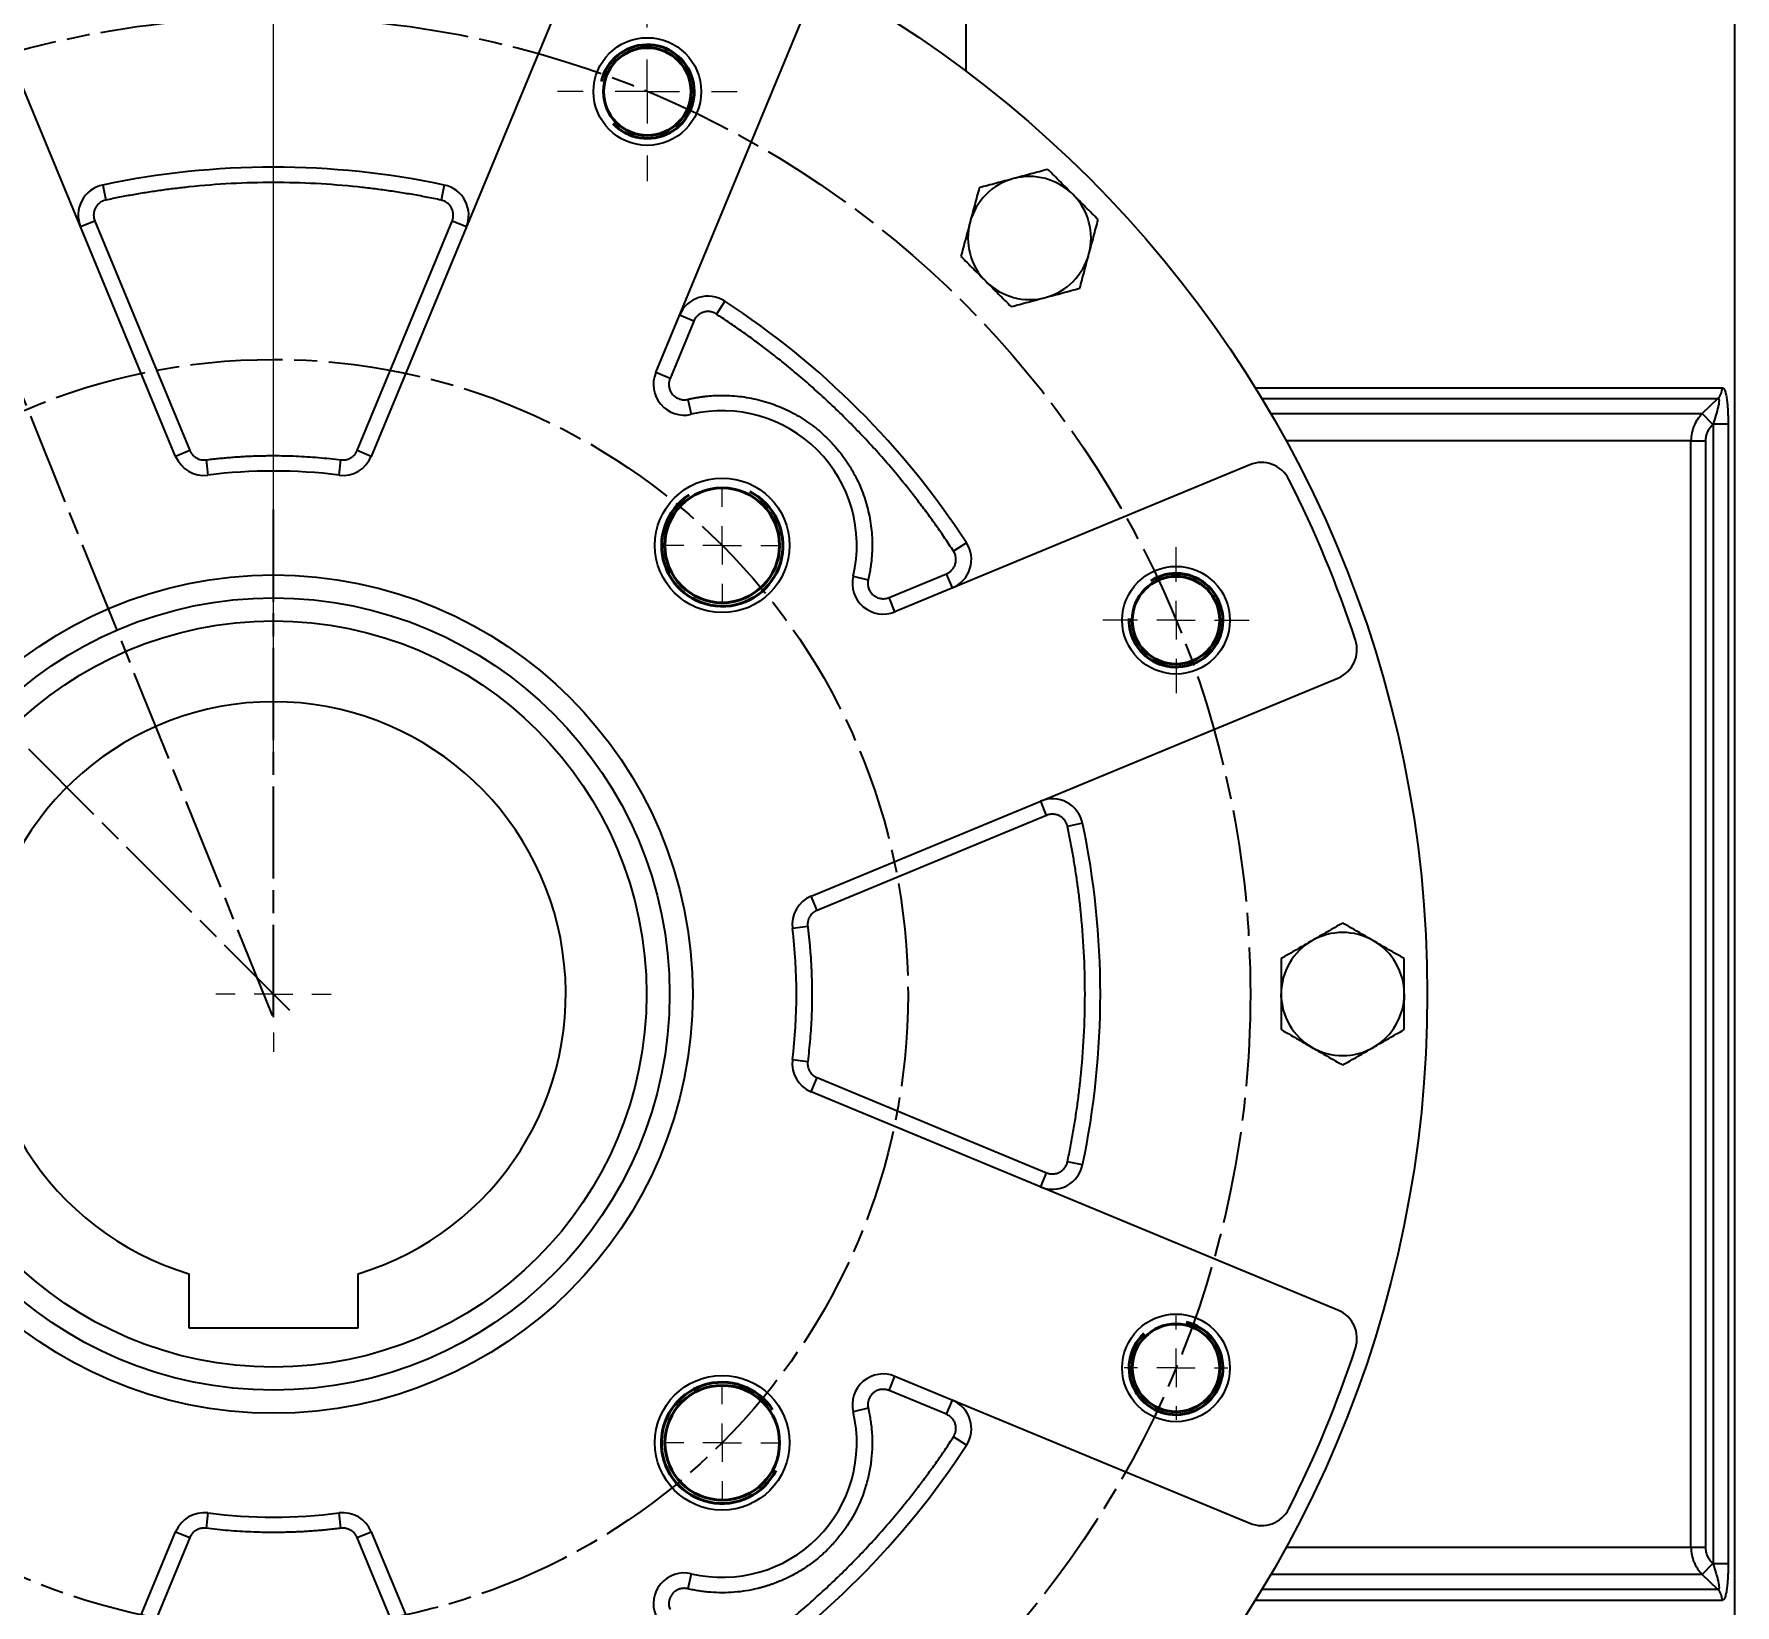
# Model space of a CAD drawing. Header units: millimetres. Extents: x 2251 to 4395, y 932 to 2449.
# Drawn here: x 3513.2 to 3734.3, y 1675.7 to 1880 of the extents above; entities that cross this region are included whole.
import ezdxf

# ---------------------------------------------------------------- set-up
doc = ezdxf.new("R2010")
doc.units = ezdxf.units.MM
doc.linetypes.add('AM_ISO08W050', pattern=[18, 12, -1.5, 3, -1.5])
for name, color, linetype, lineweight in [('10', 7, 'Continuous', 0), ('AM_5', 3, 'Continuous', 25), ('AM_7', 4, 'AM_ISO08W050', 25), ('FORMAT', 7, 'Continuous', 18), ('粗实线', 7, 'Continuous', 40)]:
    doc.layers.add(name, color=color, linetype=linetype, lineweight=lineweight)
doc.styles.add('SLDTEXTSTYLE1', font='txt.shx', dxfattribs={"width": 0.7, "bigfont": 'gbcbig.shx'})
doc.dimstyles.new('SLDDIMSTYLE12$2', dxfattribs={"dimtxt": 12, "dimasz": 10, "dimexe": 0, "dimexo": 0.0625, "dimgap": 0.875, "dimtad": 1, "dimdec": 1, "dimlfac": 1.8, "dimrnd": 1e-09, "dimzin": 12, "dimdsep": 46, "dimtxsty": 'SLDTEXTSTYLE1', "dimcen": 0.09, "dimdle": 8.16, "dimclrd": 3, "dimclre": 3, "dimadec": 0, "dimazin": 3, "dimtfac": 1, "dimtdec": 1, "dimtofl": 0, "dimtmove": 0, "dimatfit": 3, "dimfxl": 0, "dimfrac": 2, "dimtolj": 1, "dimlwd": 5, "dimlwe": 5, "dimarcsym": 0})
doc.dimstyles.new('SLDDIMSTYLE12$3', dxfattribs={"dimtxt": 12, "dimasz": 10, "dimexe": 0, "dimexo": 0.0625, "dimgap": 0.875, "dimtad": 1, "dimdec": 1, "dimlfac": 1.8, "dimrnd": 1e-09, "dimzin": 12, "dimdsep": 46, "dimtxsty": 'SLDTEXTSTYLE1', "dimcen": 0.09, "dimdle": 8.16, "dimclrd": 3, "dimclre": 3, "dimadec": 0, "dimazin": 3, "dimtfac": 1, "dimtdec": 1, "dimtofl": 0, "dimtmove": 0, "dimatfit": 3, "dimfxl": 0, "dimfrac": 2, "dimtolj": 1, "dimlwd": 5, "dimlwe": 5, "dimarcsym": 0})

# ---------------------------------------------------------------- blocks, each defined once
blk = doc.blocks.new('SW_CENTERMARKSYMBOL_3')
at = {"layer": '10', "color": 0}
for p, q in [((0, 1), (0, 1.9)), ((0, 0), (0, 0.5)), ((-1, 0), (-1.9, 0)), ((0, 0), (-0.5, 0)), ((0, 0), (0, -0.5)), ((0, 0), (0.5, 0)), ((1, 0), (1.9, 0)), ((0, -1), (0, -1.9))]:
    blk.add_line(p, q, dxfattribs=at)
blk = doc.blocks.new('SW_CENTERMARKSYMBOL_5')
at = {"layer": '10', "color": 0}
for p, q in [((0, 1), (0, 1.5)), ((0, 0), (0, 0.5)), ((-1, 0), (-1.5, 0)), ((0, 0), (-0.5, 0)), ((0, 0), (0, -0.5)), ((0, 0), (0.5, 0)), ((1, 0), (1.5, 0)), ((0, -1), (0, -1.5))]:
    blk.add_line(p, q, dxfattribs=at)
blk = doc.blocks.new('SW_CENTERMARKSYMBOL_6')
at = {"layer": '10', "color": 0}
for p, q in [((0, 1), (0, 1.5)), ((0, 0), (0, 0.5)), ((-1, 0), (-1.5, 0)), ((0, 0), (-0.5, 0)), ((0, 0), (0, -0.5)), ((0, 0), (0.5, 0)), ((1, 0), (1.5, 0)), ((0, -1), (0, -1.5))]:
    blk.add_line(p, q, dxfattribs=at)
blk = doc.blocks.new('SW_CENTERMARKSYMBOL_8')
at = {"layer": '10', "color": 0}
for p, q in [((0, 1), (0, 1.5)), ((0, 0), (0, 0.5)), ((-1, 0), (-1.5, 0)), ((0, 0), (-0.5, 0)), ((0, 0), (0, -0.5)), ((0, 0), (0.5, 0)), ((1, 0), (1.5, 0)), ((0, -1), (0, -1.5))]:
    blk.add_line(p, q, dxfattribs=at)
blk = doc.blocks.new('SW_CENTERMARKSYMBOL_9')
at = {"layer": 'FORMAT', "color": 0}
for p, q in [((0, 1.667), (0, 2.333)), ((0, 0), (0, 0.833)), ((-1.667, 0), (-2.333, 0)), ((0, 0), (-0.833, 0)), ((0, 0), (0, -0.833)), ((0, 0), (0.833, 0)), ((1.667, 0), (2.333, 0)), ((0, -1.667), (0, -2.333))]:
    blk.add_line(p, q, dxfattribs=at)
blk = doc.blocks.new('SW_CENTERMARKSYMBOL_12')
at = {"layer": '10', "color": 0}
for p, q in [((0, 1), (0, 1.35)), ((0, 0), (0, 0.5)), ((-1, 0), (-1.35, 0)), ((0, 0), (-0.5, 0)), ((0, 0), (0, -0.5)), ((0, 0), (0.5, 0)), ((1, 0), (1.35, 0)), ((0, -1), (0, -1.35))]:
    blk.add_line(p, q, dxfattribs=at)
blk = doc.blocks.new('*D86')
at = {"layer": 'AM_5', "color": 3, "linetype": 'Continuous', "lineweight": 5, "transparency": 16777216}
blk.add_line((3365.68, 1887.96), (3415.89, 1850.63), dxfattribs=at)
at = {"layer": 'AM_5', "color": 3, "lineweight": 5, "transparency": 16777216}
for p, q in [((3544.2, 1755.16), (3544.38, 1755.16)), ((3544.29, 1755.07), (3544.29, 1755.25))]:
    blk.add_line(p, q, dxfattribs=at)
at = {"layer": 'AM_5', "color": 3, "transparency": 16777216}
blk.add_solid([(3416.89, 1851.96), (3414.9, 1849.29), (3423.92, 1844.66)], dxfattribs=at)
at = {"layer": 'Defpoints', "color": 0, "transparency": 16777216}
for p in [(3423.92, 1844.66), (3664.67, 1665.66)]:
    blk.add_point(p, dxfattribs=at)
at = {"layer": 'AM_5', "color": 0, "transparency": 16777216, "insert": (3381.72, 1884.6), "char_height": 12, "attachment_point": 5, "rotation": 323.3693, "style": 'SLDTEXTSTYLE1'}
blk.add_mtext('\\A1;∅300', dxfattribs=at)
blk = doc.blocks.new('*D87')
at = {"layer": 'AM_5', "color": 3, "linetype": 'Continuous', "lineweight": 5, "transparency": 16777216}
blk.add_line((3322.14, 1776.97), (3452.23, 1764.2), dxfattribs=at)
at = {"layer": 'AM_5', "color": 3, "lineweight": 5, "transparency": 16777216}
for p, q in [((3544.2, 1755.16), (3544.38, 1755.16)), ((3544.29, 1755.07), (3544.29, 1755.25))]:
    blk.add_line(p, q, dxfattribs=at)
at = {"layer": 'AM_5', "color": 3, "transparency": 16777216}
blk.add_solid([(3452.4, 1765.86), (3452.07, 1762.54), (3462.19, 1763.22)], dxfattribs=at)
at = {"layer": 'Defpoints', "color": 0, "transparency": 16777216}
for p in [(3462.19, 1763.22), (3626.4, 1747.1)]:
    blk.add_point(p, dxfattribs=at)
at = {"layer": 'AM_5', "color": 0, "transparency": 16777216, "insert": (3337.61, 1782.36), "char_height": 12, "attachment_point": 5, "rotation": 354.3935, "style": 'SLDTEXTSTYLE1'}
blk.add_mtext('\\A1;∅165', dxfattribs=at)
blk = doc.blocks.new('*D69')
at = {"layer": 'AM_5', "color": 3, "linetype": 'Continuous', "lineweight": 5, "transparency": 16777216}
blk.add_line((3544.29, 1786.57), (3544.29, 1941.75), dxfattribs=at)
at = {"layer": 'AM_5', "color": 3, "lineweight": 5, "transparency": 16777216}
blk.add_line((3494.75, 1804.7), (3412.35, 1887.1), dxfattribs=at)
at = {"layer": 'AM_5', "color": 3, "linetype": 'Continuous', "lineweight": 5, "transparency": 16777216}
blk.add_arc((3544.29, 1755.16), 186.59, 93.071, 131.929, dxfattribs=at)
at = {"layer": 'AM_5', "color": 3, "transparency": 16777216}
for points in [[(3534.25, 1943.15), (3534.34, 1939.82), (3544.29, 1941.75)], [(3420.76, 1892.77), (3418.46, 1895.19), (3412.35, 1887.1)]]:
    blk.add_solid(points, dxfattribs=at)
at = {"layer": 'Defpoints', "color": 0, "transparency": 16777216}
for p in [(3496, 1935.4), (3494.79, 1804.66), (3544.29, 1786.51), (3544.29, 1760.16), (3544.29, 1755.16)]:
    blk.add_point(p, dxfattribs=at)
at = {"layer": 'AM_5', "color": 0, "transparency": 16777216, "insert": (3469.04, 1933.4), "char_height": 12, "attachment_point": 5, "rotation": 22.8885, "style": 'SLDTEXTSTYLE1'}
blk.add_mtext('\\A1;45°', dxfattribs=at)
blk = doc.blocks.new('*D91')
at = {"layer": 'AM_5', "color": 3, "linetype": 'Continuous', "lineweight": 5, "transparency": 16777216}
blk.add_line((3351.52, 1856.27), (3422.97, 1818.8), dxfattribs=at)
at = {"layer": 'AM_5', "color": 3, "lineweight": 5, "transparency": 16777216}
for p, q in [((3544.2, 1755.16), (3544.38, 1755.16)), ((3544.29, 1755.07), (3544.29, 1755.25))]:
    blk.add_line(p, q, dxfattribs=at)
at = {"layer": 'AM_5', "color": 3, "transparency": 16777216}
blk.add_solid([(3423.74, 1820.27), (3422.19, 1817.32), (3431.82, 1814.15)], dxfattribs=at)
at = {"layer": 'Defpoints', "color": 0, "transparency": 16777216}
for p in [(3431.82, 1814.15), (3656.76, 1696.17)]:
    blk.add_point(p, dxfattribs=at)
at = {"layer": 'AM_5', "color": 0, "transparency": 16777216, "insert": (3369.13, 1854.8), "char_height": 12, "attachment_point": 5, "rotation": 332.3235, "style": 'SLDTEXTSTYLE1'}
blk.add_mtext('\\A1;∅254', dxfattribs=at)
blk = doc.blocks.new('*D93')
at = {"layer": 'AM_5', "color": 3, "lineweight": 5, "transparency": 16777216}
blk.add_line((3544.29, 1818.33), (3544.29, 1915.45), dxfattribs=at)
at = {"layer": 'AM_5', "color": 3, "linetype": 'Continuous', "lineweight": 5, "transparency": 16777216}
blk.add_line((3494.54, 1875.34), (3483.14, 1903.58), dxfattribs=at)
blk.add_arc((3544.29, 1752.07), 163.39, 93.5072, 108.4698, dxfattribs=at)
at = {"layer": 'AM_5', "color": 3, "transparency": 16777216}
for points in [[(3534.24, 1916.81), (3534.35, 1913.48), (3544.29, 1915.45)], [(3493.1, 1905.47), (3491.95, 1908.6), (3483.14, 1903.58)]]:
    blk.add_solid(points, dxfattribs=at)
at = {"layer": 'Defpoints', "color": 0, "transparency": 16777216}
for p in [(3523.46, 1914.12), (3494.57, 1875.28), (3544.29, 1818.27), (3544.16, 1752.38), (3544.29, 1752.16)]:
    blk.add_point(p, dxfattribs=at)
at = {"layer": 'AM_5', "color": 0, "transparency": 16777216, "insert": (3511.84, 1919.21), "char_height": 12, "attachment_point": 5, "rotation": 10.9885, "style": 'SLDTEXTSTYLE1'}
blk.add_mtext('\\A1;22.5%%D', dxfattribs=at)
blk = doc.blocks.new('*U59')
at = {"layer": '粗实线', "linetype": 'ByBlock'}
blk.add_circle((-0.07, 0), 5.7, dxfattribs=at)
at = {"layer": '粗实线', "color": 3, "linetype": 'ByBlock'}
blk.add_arc((-0.07, 0), 6.09, 222.8944, 167.5618, dxfattribs=at)
blk = doc.blocks.new('*U61')
at = {"layer": '粗实线', "color": 0, "linetype": 'ByBlock', "lineweight": -2, "transparency": 16777216}
blk.add_blockref('*U59', (18998.03, 8919.92), dxfattribs=at)
for p, rotation in [((19066.74, 8851.14), 315), ((19066.69, 8753.92), 270)]:
    blk.add_blockref('*U59', p, dxfattribs=dict(at, rotation=rotation))
blk = doc.blocks.new('*U62')
at = {"layer": '粗实线', "linetype": 'ByBlock'}
blk.add_circle((-0.23, -0.02), 7.46, dxfattribs=at)
at = {"layer": '粗实线', "color": 3, "linetype": 'ByBlock'}
blk.add_arc((-0.19, 0), 7.88, 213.1792, 153.056, dxfattribs=at)
blk = doc.blocks.new('*U63')
at = {"layer": '粗实线', "color": 0, "linetype": 'ByBlock', "lineweight": -2, "transparency": 16777216}
blk.add_blockref('*U62', (21415.83, 1667.14), dxfattribs=at)
for p, rotation in [((21532.29, 1666.89), 270), ((21415.59, 1550.68), 89.99999999999999), ((21532.05, 1550.43), 180)]:
    blk.add_blockref('*U62', p, dxfattribs=dict(at, rotation=rotation))

msp = doc.modelspace()

# ---------------------------------------------------------------- linework, layer by layer
at = {"color": 7, "linetype": 'Continuous', "lineweight": 25}
for p, q in [((3531.573, 1825.064), (3503.204, 1893.553)), ((3585.378, 1893.553), (3557.009, 1825.064)), ((3593.992, 1835.955), (3613.094, 1882.072)), ((3634.291, 1883.163), (3634.291, 1875.163)), ((3734.291, 1627.163), (3734.291, 1883.163)), ((3522.084, 1860.344), (3522.497, 1858.387)), ((3566.498, 1860.344), (3566.085, 1858.387)), ((3521.062, 1855.665), (3519.214, 1854.899)), ((3521.062, 1855.665), (3533.42, 1825.83)), ((3555.161, 1825.83), (3567.52, 1855.665)), ((3569.367, 1854.899), (3567.52, 1855.665)), ((3602.962, 1845.24), (3601.871, 1843.564)), ((3598.931, 1842.654), (3595.84, 1835.189)), ((3598.931, 1842.654), (3597.084, 1843.419)), ((3595.84, 1835.189), (3593.992, 1835.955)), ((3671.908, 1833.991), (3732.628, 1833.991)), ((3598.147, 1832.477), (3598.606, 1830.531)), ((3672.771, 1832.577), (3732.062, 1832.577)), ((3730.046, 1830.627), (3732.062, 1832.577)), ((3673.925, 1830.627), (3730.046, 1830.627)), ((3731.409, 1829.213), (3730.046, 1830.627)), ((3731.409, 1829.213), (3731.44, 1829.242)), ((3733.404, 1829.242), (3731.44, 1829.242)), ((3731.44, 1829.242), (3731.44, 1681.083)), ((3733.404, 1829.242), (3733.404, 1681.083)), ((3728.572, 1827.092), (3675.92, 1827.092)), ((3728.572, 1683.234), (3728.572, 1827.092)), ((3728.572, 1827.092), (3730.497, 1827.092)), ((3730.497, 1683.234), (3730.497, 1827.092)), ((3533.42, 1825.83), (3531.573, 1825.064)), ((3535.519, 1824.611), (3535.769, 1822.627)), ((3552.812, 1822.627), (3553.063, 1824.611)), ((3557.009, 1825.064), (3555.161, 1825.83)), ((3671.201, 1823.966), (3625.083, 1804.864)), ((3634.368, 1813.834), (3632.692, 1812.743)), ((3619.659, 1809.478), (3621.606, 1809.019)), ((3624.317, 1806.711), (3631.782, 1809.803)), ((3632.547, 1807.955), (3631.782, 1809.803)), ((3625.083, 1804.864), (3624.317, 1806.711)), ((3614.193, 1767.881), (3682.681, 1796.25)), ((3644.793, 1778.391), (3644.028, 1780.239)), ((3644.793, 1778.391), (3614.958, 1766.033)), ((3649.472, 1777.37), (3647.515, 1776.957)), ((3614.958, 1766.033), (3614.193, 1767.881)), ((3613.739, 1763.935), (3611.755, 1763.684)), ((3675.241, 1755.182), (3675.254, 1754.705)), ((3611.755, 1746.641), (3613.739, 1746.39)), ((3614.193, 1742.444), (3614.958, 1744.292)), ((3614.958, 1744.292), (3644.793, 1731.934)), ((3682.681, 1714.075), (3614.193, 1742.444)), ((3644.028, 1730.086), (3644.793, 1731.934)), ((3649.472, 1732.955), (3647.515, 1733.369)), ((3533.291, 1718.79), (3533.291, 1711.763)), ((3555.291, 1711.763), (3555.291, 1718.79)), ((3533.291, 1711.763), (3555.291, 1711.763)), ((3624.317, 1703.614), (3625.083, 1705.462)), ((3625.083, 1705.462), (3671.201, 1686.359)), ((3631.782, 1700.522), (3624.317, 1703.614)), ((3621.606, 1701.307), (3619.659, 1700.847)), ((3631.782, 1700.522), (3632.547, 1702.37)), ((3634.368, 1696.491), (3632.692, 1697.583)), ((3535.769, 1687.699), (3535.519, 1685.714)), ((3553.063, 1685.714), (3552.812, 1687.699)), ((3503.204, 1616.772), (3531.573, 1685.261)), ((3531.573, 1685.261), (3533.42, 1684.496)), ((3555.161, 1684.496), (3557.009, 1685.261)), ((3557.009, 1685.261), (3585.378, 1616.772)), ((3533.42, 1684.496), (3521.062, 1654.661)), ((3567.52, 1654.661), (3555.161, 1684.496)), ((3675.92, 1683.234), (3728.572, 1683.234)), ((3728.572, 1683.234), (3730.497, 1683.234)), ((3730.046, 1679.698), (3731.409, 1681.112)), ((3733.404, 1681.083), (3731.44, 1681.083)), ((3598.606, 1679.795), (3598.147, 1677.848)), ((3730.046, 1679.698), (3673.925, 1679.698)), ((3732.062, 1677.748), (3730.046, 1679.698)), ((3732.628, 1676.334), (3671.908, 1676.334)), ((3732.062, 1677.748), (3672.771, 1677.748))]:
    msp.add_line(p, q, dxfattribs=at)
at = {"color": 7, "linetype": 'Continuous', "lineweight": 25, "flags": 128}
for points in [[(3691.247, 1753.937), (3691.31, 1754.454), (3691.3, 1755.977)], [(3678.544, 1748.661), (3678.618, 1748.608), (3679.933, 1747.846)], [(3731.409, 1681.112), (3731.426, 1681.096), (3731.44, 1681.083)]]:
    msp.add_lwpolyline(points, dxfattribs=at)
at = {"color": 7, "linetype": 'Continuous', "lineweight": 25}
for centre, radius in [((3544.291, 1755.163), 150), ((3592.892, 1872.495), 7), ((3602.627, 1813.499), 8.75), ((3544.291, 1755.163), 54.5), ((3661.624, 1803.763), 7), ((3544.291, 1755.163), 51.5), ((3544.291, 1755.163), 48.5), ((3661.624, 1706.562), 7), ((3602.627, 1696.826), 8.75)]:
    msp.add_circle(centre, radius, dxfattribs=at)
for centre, radius, start, end in [((3544.291, 1755.163), 107.5, 78.07806, 101.92194), ((3522.91, 1856.43), 4, 101.92194, 202.5), ((3565.672, 1856.43), 4, 337.5, 78.07806), ((3642.579, 1853.451), 8, 105, 165), ((3642.579, 1853.451), 8, 45, 105), ((3642.579, 1853.451), 8, 345, 45), ((3642.579, 1853.451), 8, 165, 225), ((3642.579, 1853.451), 8, 285, 345), ((3642.579, 1853.451), 8, 225, 285), ((3600.779, 1841.888), 4, 56.92194, 157.5), ((3544.291, 1755.163), 107.5, 33.07806, 56.92194), ((3597.687, 1834.424), 4, 157.5, 283.28289), ((3730.593, 1833.985), 2.035, 316.19487, 0.15918), ((3602.627, 1813.499), 17.5, 346.71711, 103.28289), ((3535.268, 1826.595), 4, 202.5, 277.19906), ((3553.314, 1826.595), 4, 262.80094, 337.5), ((3544.291, 1755.163), 68, 82.80094, 97.19906), ((3672.731, 1820.271), 4, 26.88103, 112.5), ((3544.291, 1755.163), 148, 18.11897, 26.88103), ((3631.016, 1811.651), 4, 292.5, 33.07806), ((3623.552, 1808.559), 4, 166.71711, 292.5), ((3681.15, 1799.945), 4, 292.5, 18.11897), ((3544.291, 1755.163), 38, 286.82645, 253.17355), ((3645.558, 1776.544), 4, 11.92194, 112.5), ((3544.291, 1755.163), 107.5, 348.07806, 11.92194), ((3615.723, 1764.185), 4, 112.5, 187.19906), ((3544.291, 1755.163), 68, 352.80094, 7.19906), ((3683.291, 1755.163), 8, 60, 120), ((3683.291, 1755.163), 8, 120, 180), ((3683.291, 1755.163), 8, 0, 60), ((3683.291, 1755.163), 8, 180, 240), ((3683.291, 1755.163), 8, 300, 0), ((3683.291, 1755.163), 8, 240, 300), ((3615.723, 1746.14), 4, 172.80094, 247.5), ((3645.558, 1733.782), 4, 247.5, 348.07806), ((3681.15, 1710.38), 4, 341.88103, 67.5), ((3544.291, 1755.163), 148, 333.11897, 341.88103), ((3623.552, 1701.766), 4, 67.5, 193.28289), ((3602.627, 1696.826), 17.5, 256.71711, 13.28289), ((3631.016, 1698.674), 4, 326.92194, 67.5), ((3544.291, 1755.163), 107.5, 303.07806, 326.92194), ((3535.268, 1683.73), 4, 82.80094, 157.5), ((3544.291, 1755.163), 68, 262.80094, 277.19906), ((3553.314, 1683.73), 4, 22.5, 97.19906), ((3672.731, 1690.055), 4, 247.5, 333.11897), ((3597.687, 1675.902), 4, 76.71711, 202.5), ((3730.593, 1676.34), 2.035, 359.84082, 43.80513)]:
    msp.add_arc(centre, radius, start, end, dxfattribs=at)
for points, knots in [([(3644.97, 1862.373), (3644.232, 1862.176), (3643.492, 1861.977), (3642.005, 1861.579), (3641.259, 1861.379), (3640.508, 1861.178)], [0, 0, 0, 0, 0.5, 0.5, 1, 1, 1, 1]), ([(3648.236, 1859.107), (3647.686, 1859.657), (3647.139, 1860.203), (3646.051, 1861.292), (3645.51, 1861.833), (3644.97, 1862.373)], [0, 0, 0, 0, 0.5, 0.5, 1, 1, 1, 1]), ([(3566.085, 1858.387), (3565.76, 1858.455), (3565.11, 1858.59), (3564.133, 1858.781), (3563.155, 1858.964), (3562.176, 1859.137), (3561.194, 1859.301), (3560.212, 1859.456), (3559.228, 1859.602), (3558.242, 1859.738), (3557.255, 1859.865), (3556.267, 1859.982), (3553.784, 1860.254), (3549.794, 1860.567), (3544.291, 1860.71), (3538.788, 1860.567), (3534.522, 1860.232), (3531.491, 1859.889), (3529.682, 1859.652), (3527.878, 1859.384), (3526.079, 1859.084), (3524.284, 1858.755), (3523.093, 1858.51), (3522.497, 1858.387)], [0, 0, 0, 0, 0.022681, 0.0453532, 0.0680184, 0.0906789, 0.1133365, 0.1359933, 0.1586513, 0.1813126, 0.2039791, 0.2266529, 0.2493359, 0.3746623, 0.5000011, 0.6253275, 0.7506663, 0.7922409, 0.8337913, 0.87533, 0.9168694, 0.9584219, 1, 1, 1, 1]), ([(3636.047, 1859.982), (3635.849, 1859.245), (3635.651, 1858.505), (3635.253, 1857.018), (3635.052, 1856.272), (3634.851, 1855.521)], [0, 0, 0, 0, 0.5, 0.5, 1, 1, 1, 1]), ([(3640.508, 1861.178), (3639.758, 1860.977), (3639.011, 1860.777), (3637.524, 1860.378), (3636.784, 1860.18), (3636.047, 1859.982)], [0, 0, 0, 0, 0.5, 0.5, 1, 1, 1, 1]), ([(3522.145, 1858.278), (3522.106, 1858.261), (3522.029, 1858.228), (3521.918, 1858.169), (3521.811, 1858.103), (3521.709, 1858.031), (3521.611, 1857.952), (3521.448, 1857.804), (3521.244, 1857.563), (3521.05, 1857.201), (3520.931, 1856.808), (3520.901, 1856.451), (3520.925, 1856.148), (3520.974, 1855.9), (3521.033, 1855.744), (3521.062, 1855.665)], [0, 0, 0, 0, 0.0402761, 0.0802426, 0.1200582, 0.159883, 0.1998773, 0.2401994, 0.3700431, 0.5000574, 0.6299012, 0.7599156, 0.8401208, 0.919721, 1, 1, 1, 1]), ([(3522.497, 1858.387), (3522.457, 1858.378), (3522.377, 1858.359), (3522.259, 1858.323), (3522.183, 1858.293), (3522.145, 1858.278)], [0, 0, 0, 0, 0.3335445, 0.6664555, 1, 1, 1, 1]), ([(3567.52, 1855.665), (3567.537, 1855.711), (3567.573, 1855.802), (3567.614, 1855.942), (3567.644, 1856.085), (3567.664, 1856.229), (3567.673, 1856.375), (3567.67, 1856.619), (3567.618, 1856.96), (3567.455, 1857.37), (3567.209, 1857.736), (3566.922, 1858.005), (3566.636, 1858.191), (3566.369, 1858.315), (3566.18, 1858.363), (3566.085, 1858.387)], [0, 0, 0, 0, 0.04206666, 0.08368999, 0.12509412, 0.16650673, 0.20815537, 0.25026376, 0.37509525, 0.50008148, 0.62491305, 0.74989935, 0.8335363, 0.91629596, 1, 1, 1, 1]), ([(3651.502, 1855.841), (3650.962, 1856.381), (3650.42, 1856.923), (3649.332, 1858.011), (3648.785, 1858.558), (3648.236, 1859.107)], [0, 0, 0, 0, 0.5, 0.5, 1, 1, 1, 1]), ([(3634.851, 1855.521), (3634.65, 1854.77), (3634.45, 1854.024), (3634.052, 1852.537), (3633.853, 1851.797), (3633.656, 1851.06)], [0, 0, 0, 0, 0.5, 0.5, 1, 1, 1, 1]), ([(3650.306, 1851.38), (3650.507, 1852.131), (3650.707, 1852.877), (3651.106, 1854.364), (3651.304, 1855.104), (3651.502, 1855.841)], [0, 0, 0, 0, 0.5, 0.5, 1, 1, 1, 1]), ([(3633.656, 1851.06), (3634.196, 1850.52), (3634.737, 1849.978), (3635.826, 1848.89), (3636.372, 1848.343), (3636.922, 1847.794)], [0, 0, 0, 0, 0.5, 0.5, 1, 1, 1, 1]), ([(3649.111, 1846.919), (3649.308, 1847.656), (3649.507, 1848.396), (3649.905, 1849.883), (3650.105, 1850.629), (3650.306, 1851.38)], [0, 0, 0, 0, 0.5, 0.5, 1, 1, 1, 1]), ([(3636.922, 1847.794), (3637.471, 1847.244), (3638.018, 1846.698), (3639.106, 1845.609), (3639.648, 1845.068), (3640.188, 1844.528)], [0, 0, 0, 0, 0.5, 0.5, 1, 1, 1, 1]), ([(3644.649, 1845.723), (3645.4, 1845.924), (3646.147, 1846.124), (3647.633, 1846.523), (3648.373, 1846.721), (3649.111, 1846.919)], [0, 0, 0, 0, 0.5, 0.5, 1, 1, 1, 1]), ([(3640.188, 1844.528), (3640.925, 1844.725), (3641.665, 1844.924), (3643.152, 1845.322), (3643.899, 1845.522), (3644.649, 1845.723)], [0, 0, 0, 0, 0.5, 0.5, 1, 1, 1, 1]), ([(3600.014, 1843.736), (3599.974, 1843.718), (3599.893, 1843.683), (3599.778, 1843.621), (3599.667, 1843.553), (3599.561, 1843.477), (3599.46, 1843.393), (3599.332, 1843.274), (3599.188, 1843.109), (3599.041, 1842.892), (3598.968, 1842.733), (3598.931, 1842.654)], [0, 0, 0, 0, 0.0839092, 0.1671165, 0.24998, 0.3328626, 0.4161267, 0.50013, 0.6671619, 0.8328171, 1, 1, 1, 1]), ([(3601.871, 1843.564), (3601.837, 1843.585), (3601.77, 1843.628), (3601.664, 1843.683), (3601.555, 1843.733), (3601.404, 1843.791), (3601.208, 1843.847), (3600.964, 1843.885), (3600.718, 1843.893), (3600.475, 1843.869), (3600.238, 1843.82), (3600.088, 1843.764), (3600.014, 1843.736)], [0, 0, 0, 0, 0.06164978, 0.1231121, 0.18460747, 0.246356, 0.37307207, 0.50005393, 0.62677002, 0.75375188, 0.87681009, 1, 1, 1, 1]), ([(3632.692, 1812.743), (3632.51, 1813.02), (3632.147, 1813.575), (3631.591, 1814.401), (3631.029, 1815.222), (3630.458, 1816.037), (3629.881, 1816.847), (3629.295, 1817.651), (3628.702, 1818.45), (3628.102, 1819.243), (3627.494, 1820.031), (3626.878, 1820.813), (3625.314, 1822.761), (3622.714, 1825.804), (3618.925, 1829.796), (3614.932, 1833.586), (3611.679, 1836.366), (3609.293, 1838.266), (3607.846, 1839.377), (3606.381, 1840.464), (3604.897, 1841.524), (3603.395, 1842.56), (3602.379, 1843.229), (3601.871, 1843.564)], [0, 0, 0, 0, 0.022681, 0.0453532, 0.0680184, 0.0906789, 0.1133365, 0.1359933, 0.1586513, 0.1813126, 0.2039791, 0.2266529, 0.2493359, 0.3746623, 0.5000011, 0.6253275, 0.7506663, 0.7922409, 0.8337913, 0.87533, 0.9168694, 0.9584219, 1, 1, 1, 1]), ([(3595.84, 1835.189), (3595.823, 1835.147), (3595.79, 1835.064), (3595.752, 1834.935), (3595.722, 1834.804), (3595.694, 1834.623), (3595.681, 1834.391), (3595.705, 1834.112), (3595.768, 1833.839), (3595.899, 1833.497), (3596.145, 1833.112), (3596.486, 1832.807), (3596.802, 1832.623), (3597.062, 1832.517), (3597.334, 1832.448), (3597.609, 1832.42), (3597.882, 1832.425), (3598.059, 1832.46), (3598.147, 1832.477)], [0, 0, 0, 0, 0.0307301, 0.0613362, 0.0919578, 0.1227345, 0.1864029, 0.2501916, 0.31386, 0.3776487, 0.5000342, 0.6224196, 0.686088, 0.7498768, 0.8135451, 0.8773339, 0.9386359, 1, 1, 1, 1]), ([(3732.628, 1833.991), (3732.642, 1833.99), (3732.67, 1833.988), (3732.711, 1833.974), (3732.751, 1833.951), (3732.79, 1833.919), (3732.848, 1833.857), (3732.921, 1833.743), (3733.003, 1833.547), (3733.077, 1833.305), (3733.163, 1832.93), (3733.249, 1832.388), (3733.322, 1831.656), (3733.365, 1830.966), (3733.389, 1830.338), (3733.402, 1829.796), (3733.403, 1829.428), (3733.404, 1829.242)], [0, 0, 0, 0, 0.02528075, 0.05035737, 0.07531009, 0.10022035, 0.12517001, 0.18741173, 0.25052272, 0.31231502, 0.37588689, 0.50079764, 0.62203309, 0.74998051, 0.83171905, 0.91487426, 1, 1, 1, 1]), ([(3598.147, 1832.477), (3598.291, 1832.51), (3598.58, 1832.577), (3599.016, 1832.663), (3599.453, 1832.741), (3599.89, 1832.808), (3600.329, 1832.865), (3600.769, 1832.912), (3601.21, 1832.95), (3601.652, 1832.977), (3602.095, 1832.994), (3602.539, 1833.001), (3603.675, 1832.993), (3605.502, 1832.842), (3607.97, 1832.308), (3610.351, 1831.465), (3612.577, 1830.33), (3614.62, 1828.941), (3616.451, 1827.323), (3618.069, 1825.492), (3619.458, 1823.449), (3620.593, 1821.223), (3621.437, 1818.842), (3621.97, 1816.374), (3622.131, 1814.424), (3622.128, 1813.041), (3622.092, 1812.229), (3622.023, 1811.42), (3621.919, 1810.615), (3621.783, 1809.814), (3621.665, 1809.284), (3621.606, 1809.019)], [0, 0, 0, 0, 0.011225, 0.02242414, 0.03360315, 0.04476784, 0.055924, 0.06707747, 0.07823406, 0.08939959, 0.10057987, 0.11178069, 0.1230078, 0.1865176, 0.25004031, 0.31355011, 0.37707282, 0.43853142, 0.50000306, 0.56146166, 0.62293331, 0.68644311, 0.74996581, 0.81347561, 0.87699832, 0.8975565, 0.91804382, 0.93849597, 0.95894883, 0.97943828, 1, 1, 1, 1]), ([(3732.062, 1832.577), (3732.114, 1832.594), (3732.154, 1832.581), (3732.208, 1832.492), (3732.221, 1832.417), (3732.221, 1832.219), (3732.209, 1832.094), (3732.167, 1831.816), (3732.136, 1831.66), (3732.024, 1831.162), (3731.926, 1830.798), (3731.698, 1830.029), (3731.573, 1829.638), (3731.44, 1829.242)], [0, 0, 0, 0, 0.125, 0.125, 0.25, 0.25, 0.375, 0.375, 0.5, 0.5, 0.75, 0.75, 1, 1, 1, 1]), ([(3730.046, 1830.627), (3729.815, 1830.397), (3729.604, 1830.142), (3729.239, 1829.601), (3729.085, 1829.315), (3728.831, 1828.711), (3728.734, 1828.392), (3728.605, 1827.75), (3728.572, 1827.424), (3728.572, 1827.092)], [0, 0, 0, 0, 0.25, 0.25, 0.5, 0.5, 0.75, 0.75, 1, 1, 1, 1]), ([(3730.497, 1827.092), (3730.497, 1827.291), (3730.517, 1827.487), (3730.597, 1827.872), (3730.658, 1828.063), (3730.815, 1828.426), (3730.91, 1828.597), (3731.136, 1828.922), (3731.266, 1829.075), (3731.409, 1829.213)], [0, 0, 0, 0, 0.25, 0.25, 0.5, 0.5, 0.75, 0.75, 1, 1, 1, 1]), ([(3533.42, 1825.83), (3533.437, 1825.791), (3533.471, 1825.713), (3533.531, 1825.601), (3533.597, 1825.494), (3533.67, 1825.39), (3533.793, 1825.237), (3533.983, 1825.05), (3534.259, 1824.858), (3534.562, 1824.713), (3534.846, 1824.634), (3535.096, 1824.599), (3535.308, 1824.591), (3535.448, 1824.604), (3535.519, 1824.611)], [0, 0, 0, 0, 0.0488292, 0.0973789, 0.1458459, 0.1944277, 0.2433207, 0.3715761, 0.5000347, 0.6282901, 0.7567487, 0.8379409, 0.9187192, 1, 1, 1, 1]), ([(3535.519, 1824.611), (3535.783, 1824.643), (3536.313, 1824.709), (3537.108, 1824.795), (3537.904, 1824.872), (3538.7, 1824.941), (3539.497, 1825), (3540.295, 1825.05), (3541.093, 1825.091), (3541.891, 1825.123), (3542.691, 1825.146), (3543.491, 1825.16), (3544.513, 1825.165), (3545.757, 1825.152), (3547.223, 1825.106), (3548.686, 1825.03), (3550.147, 1824.922), (3551.607, 1824.786), (3552.578, 1824.669), (3553.063, 1824.611)], [0, 0, 0, 0, 0.0454968, 0.0909674, 0.1364177, 0.1818537, 0.2272813, 0.2727064, 0.3181351, 0.3635731, 0.4090265, 0.4545012, 0.5000032, 0.5833926, 0.6667107, 0.7499938, 0.8332787, 0.9166019, 1, 1, 1, 1]), ([(3553.063, 1824.611), (3553.106, 1824.606), (3553.192, 1824.597), (3553.321, 1824.594), (3553.451, 1824.598), (3553.623, 1824.616), (3553.836, 1824.657), (3553.998, 1824.717), (3554.079, 1824.747)], [0, 0, 0, 0, 0.1251974, 0.2499333, 0.374735, 0.500129, 0.7499334, 1, 1, 1, 1]), ([(3554.079, 1824.747), (3554.119, 1824.765), (3554.2, 1824.8), (3554.315, 1824.862), (3554.426, 1824.931), (3554.532, 1825.007), (3554.633, 1825.09), (3554.761, 1825.21), (3554.905, 1825.374), (3555.052, 1825.591), (3555.125, 1825.75), (3555.161, 1825.83)], [0, 0, 0, 0, 0.08390923, 0.16711646, 0.24997998, 0.33286256, 0.41612671, 0.50013, 0.66716188, 0.8328171, 1, 1, 1, 1]), ([(3631.782, 1809.803), (3631.827, 1809.823), (3631.916, 1809.862), (3632.045, 1809.933), (3632.167, 1810.012), (3632.283, 1810.1), (3632.393, 1810.197), (3632.563, 1810.371), (3632.767, 1810.649), (3632.942, 1811.054), (3633.027, 1811.488), (3633.014, 1811.881), (3632.943, 1812.215), (3632.842, 1812.491), (3632.742, 1812.658), (3632.692, 1812.743)], [0, 0, 0, 0, 0.0420667, 0.08369, 0.1250941, 0.1665067, 0.2081554, 0.2502638, 0.3750953, 0.5000815, 0.6249131, 0.7498994, 0.8335363, 0.916296, 1, 1, 1, 1]), ([(3621.606, 1809.019), (3621.596, 1808.975), (3621.577, 1808.887), (3621.56, 1808.754), (3621.551, 1808.619), (3621.552, 1808.436), (3621.577, 1808.206), (3621.645, 1807.934), (3621.751, 1807.674), (3621.935, 1807.358), (3622.24, 1807.017), (3622.625, 1806.771), (3622.967, 1806.64), (3623.24, 1806.577), (3623.519, 1806.553), (3623.795, 1806.568), (3624.065, 1806.618), (3624.233, 1806.68), (3624.317, 1806.711)], [0, 0, 0, 0, 0.0307301, 0.0613362, 0.0919578, 0.1227345, 0.1864029, 0.2501916, 0.31386, 0.3776487, 0.5000342, 0.6224196, 0.686088, 0.7498768, 0.8135451, 0.8773339, 0.9386359, 1, 1, 1, 1]), ([(3647.515, 1776.957), (3647.504, 1777.005), (3647.482, 1777.1), (3647.436, 1777.239), (3647.381, 1777.374), (3647.315, 1777.504), (3647.24, 1777.63), (3647.1, 1777.829), (3646.865, 1778.081), (3646.498, 1778.327), (3646.088, 1778.49), (3645.699, 1778.55), (3645.358, 1778.541), (3645.068, 1778.492), (3644.885, 1778.425), (3644.793, 1778.391)], [0, 0, 0, 0, 0.0420667, 0.08369, 0.1250941, 0.1665067, 0.2081554, 0.2502638, 0.3750953, 0.5000815, 0.6249131, 0.7498994, 0.8335363, 0.916296, 1, 1, 1, 1]), ([(3647.515, 1733.369), (3647.583, 1733.694), (3647.718, 1734.343), (3647.91, 1735.32), (3648.092, 1736.298), (3648.266, 1737.278), (3648.43, 1738.259), (3648.584, 1739.242), (3648.73, 1740.226), (3648.866, 1741.211), (3648.993, 1742.198), (3649.111, 1743.187), (3649.382, 1745.67), (3649.695, 1749.66), (3649.839, 1755.162), (3649.695, 1760.665), (3649.361, 1764.931), (3649.017, 1767.962), (3648.78, 1769.771), (3648.512, 1771.575), (3648.212, 1773.375), (3647.883, 1775.169), (3647.638, 1776.361), (3647.515, 1776.957)], [0, 0, 0, 0, 0.022681, 0.0453532, 0.0680184, 0.0906789, 0.1133365, 0.1359933, 0.1586513, 0.1813126, 0.2039791, 0.2266529, 0.2493359, 0.3746623, 0.5000011, 0.6253275, 0.7506663, 0.7922409, 0.8337913, 0.87533, 0.9168694, 0.9584219, 1, 1, 1, 1]), ([(3614.958, 1766.033), (3614.919, 1766.016), (3614.841, 1765.983), (3614.73, 1765.923), (3614.622, 1765.857), (3614.518, 1765.783), (3614.365, 1765.66), (3614.178, 1765.47), (3613.986, 1765.195), (3613.842, 1764.891), (3613.762, 1764.607), (3613.727, 1764.357), (3613.719, 1764.145), (3613.732, 1764.005), (3613.739, 1763.935)], [0, 0, 0, 0, 0.04882918, 0.09737892, 0.14584589, 0.19442772, 0.24332069, 0.37157605, 0.50003467, 0.62829008, 0.75674874, 0.83794089, 0.91871917, 1, 1, 1, 1]), ([(3613.739, 1763.935), (3613.772, 1763.67), (3613.837, 1763.141), (3613.923, 1762.345), (3614.001, 1761.55), (3614.069, 1760.753), (3614.128, 1759.956), (3614.178, 1759.159), (3614.219, 1758.361), (3614.251, 1757.562), (3614.274, 1756.763), (3614.288, 1755.963), (3614.294, 1754.941), (3614.281, 1753.696), (3614.235, 1752.231), (3614.158, 1750.768), (3614.05, 1749.306), (3613.914, 1747.847), (3613.797, 1746.876), (3613.739, 1746.39)], [0, 0, 0, 0, 0.0454968, 0.0909674, 0.1364177, 0.1818537, 0.2272813, 0.2727064, 0.3181351, 0.3635731, 0.4090265, 0.4545012, 0.5000032, 0.5833926, 0.6667107, 0.7499938, 0.8332787, 0.9166019, 1, 1, 1, 1]), ([(3683.291, 1764.4), (3682.63, 1764.018), (3681.966, 1763.635), (3680.633, 1762.866), (3679.964, 1762.479), (3679.291, 1762.091)], [0, 0, 0, 0, 0.5, 0.5, 1, 1, 1, 1]), ([(3687.291, 1762.091), (3686.618, 1762.479), (3685.948, 1762.866), (3684.616, 1763.635), (3683.952, 1764.018), (3683.291, 1764.4)], [0, 0, 0, 0, 0.5, 0.5, 1, 1, 1, 1]), ([(3679.291, 1762.091), (3678.618, 1761.702), (3677.948, 1761.316), (3676.616, 1760.546), (3675.952, 1760.163), (3675.291, 1759.781)], [0, 0, 0, 0, 0.5, 0.5, 1, 1, 1, 1]), ([(3691.291, 1759.781), (3690.63, 1760.163), (3689.966, 1760.546), (3688.633, 1761.316), (3687.964, 1761.702), (3687.291, 1762.091)], [0, 0, 0, 0, 0.5, 0.5, 1, 1, 1, 1]), ([(3675.291, 1759.781), (3675.291, 1759.018), (3675.291, 1758.252), (3675.291, 1756.713), (3675.291, 1755.94), (3675.291, 1755.163)], [0, 0, 0, 0, 0.5, 0.5, 1, 1, 1, 1]), ([(3691.291, 1755.163), (3691.291, 1755.94), (3691.291, 1756.713), (3691.291, 1758.252), (3691.291, 1759.018), (3691.291, 1759.781)], [0, 0, 0, 0, 0.5, 0.5, 1, 1, 1, 1]), ([(3675.291, 1755.163), (3675.291, 1754.386), (3675.291, 1753.613), (3675.291, 1752.073), (3675.291, 1751.307), (3675.291, 1750.544)], [0, 0, 0, 0, 0.5, 0.5, 1, 1, 1, 1]), ([(3691.291, 1750.544), (3691.291, 1751.307), (3691.291, 1752.073), (3691.291, 1753.613), (3691.291, 1754.386), (3691.291, 1755.163)], [0, 0, 0, 0, 0.5, 0.5, 1, 1, 1, 1]), ([(3675.291, 1750.544), (3675.952, 1750.162), (3676.616, 1749.779), (3677.948, 1749.01), (3678.618, 1748.623), (3679.291, 1748.234)], [0, 0, 0, 0, 0.5, 0.5, 1, 1, 1, 1]), ([(3687.291, 1748.234), (3687.964, 1748.623), (3688.633, 1749.01), (3689.966, 1749.779), (3690.63, 1750.162), (3691.291, 1750.544)], [0, 0, 0, 0, 0.5, 0.5, 1, 1, 1, 1]), ([(3679.291, 1748.234), (3679.964, 1747.846), (3680.633, 1747.459), (3681.966, 1746.69), (3682.63, 1746.307), (3683.291, 1745.925)], [0, 0, 0, 0, 0.5, 0.5, 1, 1, 1, 1]), ([(3683.291, 1745.925), (3683.952, 1746.307), (3684.616, 1746.69), (3685.948, 1747.459), (3686.618, 1747.846), (3687.291, 1748.234)], [0, 0, 0, 0, 0.5, 0.5, 1, 1, 1, 1]), ([(3613.739, 1746.39), (3613.734, 1746.348), (3613.725, 1746.264), (3613.722, 1746.137), (3613.726, 1746.011), (3613.738, 1745.885), (3613.769, 1745.691), (3613.841, 1745.434), (3613.986, 1745.131), (3614.178, 1744.855), (3614.385, 1744.645), (3614.585, 1744.491), (3614.765, 1744.379), (3614.893, 1744.321), (3614.958, 1744.292)], [0, 0, 0, 0, 0.0488292, 0.0973789, 0.1458459, 0.1944277, 0.2433207, 0.3715761, 0.5000347, 0.6282901, 0.7567487, 0.8379409, 0.9187192, 1, 1, 1, 1]), ([(3644.793, 1731.934), (3644.834, 1731.918), (3644.915, 1731.886), (3645.041, 1731.848), (3645.168, 1731.818), (3645.296, 1731.797), (3645.427, 1731.785), (3645.602, 1731.779), (3645.82, 1731.793), (3646.078, 1731.843), (3646.242, 1731.903), (3646.324, 1731.934)], [0, 0, 0, 0, 0.0839092, 0.1671165, 0.24998, 0.3328626, 0.4161267, 0.50013, 0.6671619, 0.8328171, 1, 1, 1, 1]), ([(3646.324, 1731.934), (3646.36, 1731.95), (3646.433, 1731.982), (3646.539, 1732.037), (3646.641, 1732.099), (3646.775, 1732.19), (3646.932, 1732.321), (3647.101, 1732.501), (3647.247, 1732.7), (3647.365, 1732.913), (3647.458, 1733.136), (3647.496, 1733.291), (3647.515, 1733.369)], [0, 0, 0, 0, 0.0616498, 0.1231121, 0.1846075, 0.246356, 0.3730721, 0.5000539, 0.62677, 0.7537519, 0.8768101, 1, 1, 1, 1]), ([(3622.787, 1703.614), (3622.745, 1703.596), (3622.661, 1703.559), (3622.541, 1703.494), (3622.426, 1703.421), (3622.316, 1703.341), (3622.154, 1703.204), (3621.957, 1702.992), (3621.762, 1702.683), (3621.625, 1702.344), (3621.562, 1702.03), (3621.548, 1701.758), (3621.56, 1701.53), (3621.59, 1701.381), (3621.606, 1701.307)], [0, 0, 0, 0, 0.0486292, 0.0969319, 0.1451349, 0.1934665, 0.2421531, 0.3710049, 0.5000401, 0.628892, 0.7579273, 0.8387546, 0.9190929, 1, 1, 1, 1]), ([(3624.317, 1703.614), (3624.276, 1703.63), (3624.195, 1703.662), (3624.07, 1703.7), (3623.943, 1703.73), (3623.814, 1703.751), (3623.684, 1703.763), (3623.509, 1703.769), (3623.29, 1703.755), (3623.032, 1703.705), (3622.869, 1703.644), (3622.787, 1703.614)], [0, 0, 0, 0, 0.0839092, 0.1671165, 0.24998, 0.3328626, 0.4161267, 0.50013, 0.6671619, 0.8328171, 1, 1, 1, 1]), ([(3621.606, 1701.307), (3621.636, 1701.175), (3621.697, 1700.911), (3621.777, 1700.512), (3621.85, 1700.113), (3621.914, 1699.712), (3621.97, 1699.311), (3622.017, 1698.908), (3622.056, 1698.503), (3622.12, 1697.667), (3622.147, 1696.396), (3622.034, 1694.677), (3621.766, 1692.956), (3621.193, 1690.661), (3620.083, 1687.891), (3618.485, 1685.37), (3616.958, 1683.563), (3615.719, 1682.34), (3614.39, 1681.243), (3613.231, 1680.445), (3612.279, 1679.876), (3611.565, 1679.489), (3610.836, 1679.131), (3610.339, 1678.917), (3610.09, 1678.811)], [0, 0, 0, 0, 0.0147975, 0.0295764, 0.044343, 0.0591038, 0.0738651, 0.0886335, 0.1034154, 0.1182171, 0.180138, 0.2420776, 0.3060464, 0.3700337, 0.5000032, 0.6299727, 0.6939414, 0.7579287, 0.8198497, 0.8817893, 0.9113641, 0.9408899, 0.970418, 1, 1, 1, 1]), ([(3632.692, 1697.583), (3632.718, 1697.625), (3632.77, 1697.708), (3632.836, 1697.838), (3632.892, 1697.973), (3632.938, 1698.111), (3632.973, 1698.253), (3633.016, 1698.493), (3633.027, 1698.837), (3632.942, 1699.271), (3632.767, 1699.676), (3632.535, 1699.993), (3632.287, 1700.228), (3632.048, 1700.399), (3631.871, 1700.481), (3631.782, 1700.522)], [0, 0, 0, 0, 0.0420667, 0.08369, 0.1250941, 0.1665067, 0.2081554, 0.2502638, 0.3750953, 0.5000815, 0.6249131, 0.7498994, 0.8335363, 0.916296, 1, 1, 1, 1]), ([(3601.871, 1666.761), (3602.148, 1666.943), (3602.704, 1667.307), (3603.53, 1667.862), (3604.35, 1668.425), (3605.166, 1668.995), (3605.975, 1669.573), (3606.78, 1670.158), (3607.578, 1670.751), (3608.372, 1671.352), (3609.159, 1671.96), (3609.941, 1672.576), (3611.889, 1674.139), (3614.932, 1676.739), (3618.924, 1680.529), (3622.714, 1684.521), (3625.494, 1687.774), (3627.394, 1690.161), (3628.506, 1691.608), (3629.592, 1693.073), (3630.652, 1694.557), (3631.689, 1696.059), (3632.358, 1697.075), (3632.692, 1697.583)], [0, 0, 0, 0, 0.022681, 0.0453532, 0.0680184, 0.0906789, 0.1133365, 0.1359933, 0.1586513, 0.1813126, 0.2039791, 0.2266529, 0.2493359, 0.3746623, 0.5000011, 0.6253275, 0.7506663, 0.7922409, 0.8337913, 0.87533, 0.9168694, 0.9584219, 1, 1, 1, 1]), ([(3534.503, 1685.578), (3534.462, 1685.56), (3534.382, 1685.526), (3534.267, 1685.463), (3534.156, 1685.395), (3534.05, 1685.319), (3533.949, 1685.235), (3533.821, 1685.116), (3533.677, 1684.951), (3533.529, 1684.734), (3533.457, 1684.575), (3533.42, 1684.496)], [0, 0, 0, 0, 0.08390923, 0.16711646, 0.24997998, 0.33286256, 0.41612671, 0.50013, 0.66716188, 0.8328171, 1, 1, 1, 1]), ([(3535.519, 1685.714), (3535.476, 1685.719), (3535.39, 1685.728), (3535.26, 1685.732), (3535.131, 1685.727), (3534.959, 1685.709), (3534.746, 1685.668), (3534.584, 1685.608), (3534.503, 1685.578)], [0, 0, 0, 0, 0.1251974, 0.2499333, 0.374735, 0.500129, 0.7499334, 1, 1, 1, 1]), ([(3553.063, 1685.714), (3552.798, 1685.682), (3552.269, 1685.617), (3551.474, 1685.531), (3550.678, 1685.453), (3549.881, 1685.385), (3549.085, 1685.325), (3548.287, 1685.275), (3547.489, 1685.234), (3546.69, 1685.202), (3545.891, 1685.179), (3545.091, 1685.166), (3544.069, 1685.16), (3542.824, 1685.173), (3541.359, 1685.219), (3539.896, 1685.295), (3538.435, 1685.403), (3536.975, 1685.539), (3536.004, 1685.656), (3535.519, 1685.714)], [0, 0, 0, 0, 0.04549678, 0.09096737, 0.13641769, 0.18185369, 0.22728128, 0.27270643, 0.31813506, 0.36357311, 0.40902653, 0.45450124, 0.50000317, 0.58339263, 0.66671065, 0.74999379, 0.83327866, 0.91660188, 1, 1, 1, 1]), ([(3555.161, 1684.496), (3555.145, 1684.535), (3555.111, 1684.612), (3555.051, 1684.724), (3554.985, 1684.832), (3554.912, 1684.935), (3554.789, 1685.088), (3554.599, 1685.276), (3554.323, 1685.468), (3554.02, 1685.612), (3553.736, 1685.692), (3553.485, 1685.727), (3553.274, 1685.735), (3553.133, 1685.721), (3553.063, 1685.714)], [0, 0, 0, 0, 0.0488292, 0.0973789, 0.1458459, 0.1944277, 0.2433207, 0.3715761, 0.5000347, 0.6282901, 0.7567487, 0.8379409, 0.9187192, 1, 1, 1, 1]), ([(3728.572, 1683.234), (3728.572, 1682.902), (3728.605, 1682.569), (3728.736, 1681.925), (3728.832, 1681.613), (3729.022, 1681.159), (3729.094, 1681.01), (3729.25, 1680.721), (3729.335, 1680.582), (3729.607, 1680.179), (3729.814, 1679.929), (3730.046, 1679.698)], [0, 0, 0, 0, 0.25, 0.25, 0.5, 0.5, 0.625, 0.625, 0.75, 0.75, 1, 1, 1, 1]), ([(3731.409, 1681.112), (3731.266, 1681.251), (3731.138, 1681.401), (3730.913, 1681.723), (3730.815, 1681.898), (3730.658, 1682.261), (3730.599, 1682.448), (3730.518, 1682.835), (3730.497, 1683.035), (3730.497, 1683.234)], [0, 0, 0, 0, 0.25, 0.25, 0.5, 0.5, 0.75, 0.75, 1, 1, 1, 1]), ([(3731.44, 1681.083), (3731.574, 1680.683), (3731.7, 1680.291), (3731.869, 1679.719), (3731.922, 1679.53), (3732.019, 1679.168), (3732.062, 1678.994), (3732.174, 1678.499), (3732.222, 1678.205), (3732.221, 1677.907), (3732.208, 1677.833), (3732.154, 1677.744), (3732.114, 1677.731), (3732.062, 1677.748)], [0, 0, 0, 0, 0.25, 0.25, 0.375, 0.375, 0.5, 0.5, 0.75, 0.75, 0.875, 0.875, 1, 1, 1, 1]), ([(3733.404, 1681.083), (3733.404, 1680.99), (3733.404, 1680.805), (3733.4, 1680.529), (3733.395, 1680.257), (3733.388, 1679.99), (3733.379, 1679.726), (3733.36, 1679.279), (3733.323, 1678.673), (3733.249, 1677.94), (3733.164, 1677.396), (3733.077, 1677.022), (3733.003, 1676.779), (3732.921, 1676.583), (3732.84, 1676.456), (3732.765, 1676.381), (3732.698, 1676.342), (3732.651, 1676.337), (3732.628, 1676.334)], [0, 0, 0, 0, 0.0426773, 0.0848038, 0.1264445, 0.167667, 0.2085406, 0.2491365, 0.3773316, 0.4988227, 0.6239569, 0.6874902, 0.7492598, 0.8123166, 0.8745174, 0.9161741, 0.957875, 1, 1, 1, 1]), ([(3610.09, 1678.811), (3609.956, 1678.756), (3609.689, 1678.648), (3609.284, 1678.496), (3608.876, 1678.353), (3608.466, 1678.219), (3608.052, 1678.094), (3607.635, 1677.979), (3606.861, 1677.782), (3605.717, 1677.552), (3604.196, 1677.37), (3602.664, 1677.306), (3601.391, 1677.354), (3600.38, 1677.451), (3599.631, 1677.553), (3598.885, 1677.682), (3598.393, 1677.793), (3598.147, 1677.848)], [0, 0, 0, 0, 0.0355382, 0.0710345, 0.1065064, 0.1419713, 0.1774468, 0.2129503, 0.2484992, 0.3742302, 0.5000052, 0.6257361, 0.7515111, 0.813672, 0.8757446, 0.9378227, 1, 1, 1, 1]), ([(3596.922, 1677.749), (3596.883, 1677.732), (3596.806, 1677.699), (3596.695, 1677.64), (3596.589, 1677.575), (3596.486, 1677.503), (3596.388, 1677.424), (3596.225, 1677.276), (3596.021, 1677.034), (3595.827, 1676.672), (3595.708, 1676.279), (3595.678, 1675.922), (3595.702, 1675.619), (3595.752, 1675.372), (3595.81, 1675.215), (3595.84, 1675.136)], [0, 0, 0, 0, 0.0402761, 0.0802426, 0.1200582, 0.159883, 0.1998773, 0.2401994, 0.3700431, 0.5000574, 0.6299012, 0.7599156, 0.8401208, 0.919721, 1, 1, 1, 1]), ([(3598.147, 1677.848), (3598.106, 1677.857), (3598.025, 1677.875), (3597.901, 1677.891), (3597.777, 1677.901), (3597.652, 1677.903), (3597.499, 1677.895), (3597.32, 1677.871), (3597.117, 1677.823), (3596.987, 1677.774), (3596.922, 1677.749)], [0, 0, 0, 0, 0.1003372, 0.2001203, 0.2997411, 0.3995937, 0.500069, 0.6669211, 0.8329559, 1, 1, 1, 1])]:
    msp.add_open_spline(points, degree=3, knots=knots, dxfattribs=at)
at = {"layer": 'AM_7'}
for p, q in [((3544.164, 1752.381), (3494.567, 1875.277)), ((3544.291, 1752.163), (3544.291, 1818.272)), ((3546.412, 1753.041), (3483.833, 1815.62))]:
    msp.add_line(p, q, dxfattribs=at)
for radius in [127, 82.5]:
    msp.add_circle((3544.291, 1755.163), radius, dxfattribs=at)

# ---------------------------------------------------------------- block references
at = {"layer": '10', "xscale": 5, "yscale": 5, "zscale": 5}
for name, p in [('SW_CENTERMARKSYMBOL_9', (3592.892, 1872.495)), ('SW_CENTERMARKSYMBOL_6', (3602.627, 1813.499)), ('SW_CENTERMARKSYMBOL_3', (3661.624, 1803.763)), ('SW_CENTERMARKSYMBOL_5', (3544.291, 1755.163)), ('SW_CENTERMARKSYMBOL_12', (3661.624, 1706.562)), ('SW_CENTERMARKSYMBOL_8', (3602.627, 1696.826))]:
    msp.add_blockref(name, p, dxfattribs=at)
at = {"layer": '粗实线', "linetype": 'ByBlock'}
for name, p in [('*U61', (-15405.068, -7047.428)), ('*U63', (-17929.65, 146.376))]:
    msp.add_blockref(name, p, dxfattribs=at)

# ---------------------------------------------------------------- dimensions: what is measured, and where the dimension line sits
at = {"layer": 'AM_5'}
dim = msp.add_angular_dim_2l(base=(3495.998, 1935.396), line1=((3544.291, 1760.163), (3544.291, 1786.508)), line2=((3544.291, 1755.163), (3494.793, 1804.66)), dimstyle='SLDDIMSTYLE12$2', override={"dimlfac": 1}, dxfattribs=at)
dim.commit()
dim.dimension.update_dxf_attribs({"geometry": '*D69', "text_midpoint": (3471.718, 1927.062), "dimtype": 162})
dim = msp.add_angular_dim_2l(base=(3523.457, 1914.121), line1=((3544.164, 1752.381), (3494.567, 1875.277)), line2=((3544.291, 1752.163), (3544.291, 1818.272)), text='22.5%%D', dimstyle='SLDDIMSTYLE12$2', override={"dimlfac": 1, "dimpost": ''}, dxfattribs=at)
dim.commit()
dim.dimension.update_dxf_attribs({"geometry": '*D93', "text_midpoint": (3511.836, 1919.208)})
for p1, p2, override, picture, middle in [((3664.666, 1665.664), (3423.916, 1844.661), {"dimlfac": 1, "dimpost": ''}, '*D86', (3377.618, 1879.084)), ((3656.76, 1696.174), (3431.822, 1814.152), {"dimlfac": 1, "dimpost": ''}, '*D91', (3365.934, 1848.709)), ((3626.396, 1747.103), (3462.186, 1763.223), {"dimlfac": 1}, '*D87', (3336.942, 1775.517))]:
    dim = msp.add_diameter_dim_2p(p1=p1, p2=p2, dimstyle='SLDDIMSTYLE12$3', override=override, dxfattribs=at)
    dim.commit()
    dim.dimension.update_dxf_attribs({"geometry": picture, "text_midpoint": middle, "dimtype": 163})

doc.saveas('drawing.dxf')
